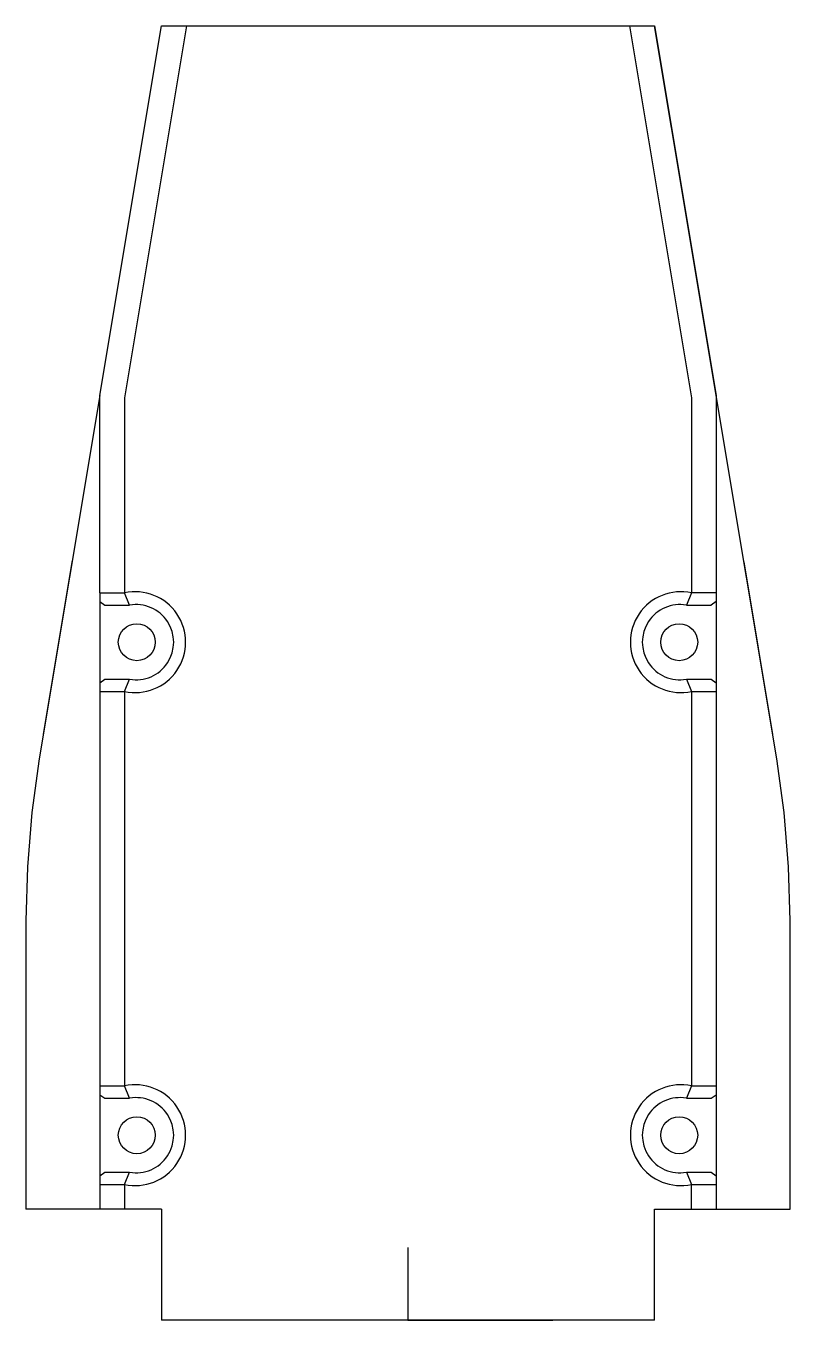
# Model space of a CAD drawing. Header units: millimetres. Extents: x -31 to 31, y 0 to 105.
import ezdxf

# ---------------------------------------------------------------- set-up
doc = ezdxf.new("R2010")
doc.units = ezdxf.units.MM
doc.header["$PDSIZE"] = -1

msp = doc.modelspace()

# ---------------------------------------------------------------- linework, layer by layer
at = {"color": 7, "linetype": 'Continuous', "lineweight": 25}
for p, q in [((-20, 105), (20, 105)), ((-29.58, 47.55), (-27.23, 61.62)), ((27.25, 61.51), (29.58, 47.5)), ((-25, 59), (-23, 59)), ((-25, 59), (-25, 9)), ((-22.59, 58), (-23, 59)), ((23, 59), (22.59, 58)), ((25, 59), (23, 59)), ((25, 59), (25, 9)), ((-25, 58.29), (-24.59, 58)), ((-24.59, 58), (-22.59, 58)), ((22.59, 58), (24.59, 58)), ((25, 58.29), (24.59, 58)), ((-25, 51.71), (-24.59, 52)), ((-24.59, 52), (-22.59, 52)), ((-23, 51), (-22.59, 52)), ((22.59, 52), (23, 51)), ((22.59, 52), (24.59, 52)), ((24.59, 52), (25, 51.71)), ((-25, 51), (-23, 51)), ((-23, 51), (-23, 19)), ((23, 51), (23, 19)), ((23, 51), (25, 51)), ((-30.52, 41.17), (-30.52, 41.17)), ((-25, 19), (-23, 19)), ((-22.59, 18), (-23, 19)), ((23, 19), (22.59, 18)), ((23, 19), (25, 19)), ((-25, 18.29), (-24.59, 18)), ((-24.59, 18), (-22.59, 18)), ((22.59, 18), (24.59, 18)), ((24.59, 18), (25, 18.29)), ((-25, 11.71), (-24.59, 12)), ((-24.59, 12), (-22.59, 12)), ((-23, 11), (-22.59, 12)), ((22.59, 12), (23, 11)), ((22.59, 12), (24.59, 12)), ((24.59, 12), (25, 11.71)), ((-25, 11), (-23, 11)), ((-23, 11), (-23, 9)), ((23, 9), (23, 11)), ((23, 11), (25, 11)), ((-20, 9), (-31, 9)), ((-20, 9), (-20, 0)), ((20, 9), (31, 9)), ((20, 0), (20, 9)), ((20, 0), (-20, 0))]:
    msp.add_line(p, q, dxfattribs=at)
at = {"color": 7, "linetype": 'Continuous'}
for q in [(0, 5.88), (11.76, 0)]:
    msp.add_line((0, 0), q, dxfattribs=at)
at = {"color": 7, "linetype": 'Continuous', "lineweight": 25, "flags": 128}
for points in [[(-25, 59), (-25, 75), (-20, 105)], [(-17.97, 105), (-23, 74.83), (-23, 59)], [(17.97, 105), (23, 74.83), (23, 59)], [(20, 105), (25, 75), (25, 59)], [(25, 75), (22.75, 88.5), (20, 105)], [(-25, 75), (-29.91, 45.53), (-30.52, 41.17), (-30.88, 36.78), (-31, 32.38), (-31, 9)], [(31, 9), (31, 32.38), (30.88, 36.78), (30.52, 41.17), (29.91, 45.53), (25, 75)]]:
    msp.add_lwpolyline(points, dxfattribs=at)
at = {"color": 7, "linetype": 'Continuous', "lineweight": 25}
for centre in [(-22, 55), (22, 55), (-22, 15), (22, 15)]:
    msp.add_circle(centre, 1.5, dxfattribs=at)
for centre, radius, start, end in [((-22.13, 55), 4.09, 257.6838, 102.3162), ((22.13, 55), 4.09, 77.6838, 282.3162), ((-22.06, 55), 3.05, 260.0859, 99.9141), ((22.06, 55), 3.05, 80.0859, 279.9141), ((-22.13, 15), 4.09, 257.6838, 102.3162), ((22.13, 15), 4.09, 77.6838, 282.3162), ((-22.06, 15), 3.05, 260.0859, 99.9141), ((22.06, 15), 3.05, 80.0859, 279.9141)]:
    msp.add_arc(centre, radius, start, end, dxfattribs=at)
at = {"color": 7, "linetype": 'Continuous'}
msp.add_point((0, 0), dxfattribs=at)

doc.saveas('drawing.dxf')
